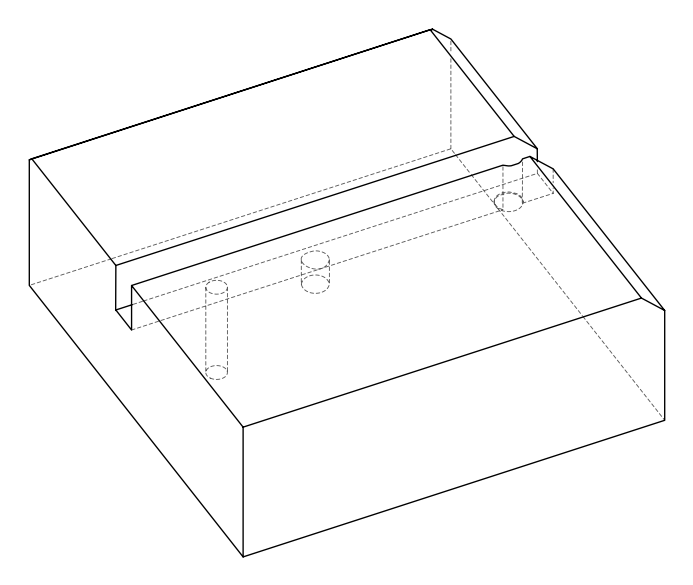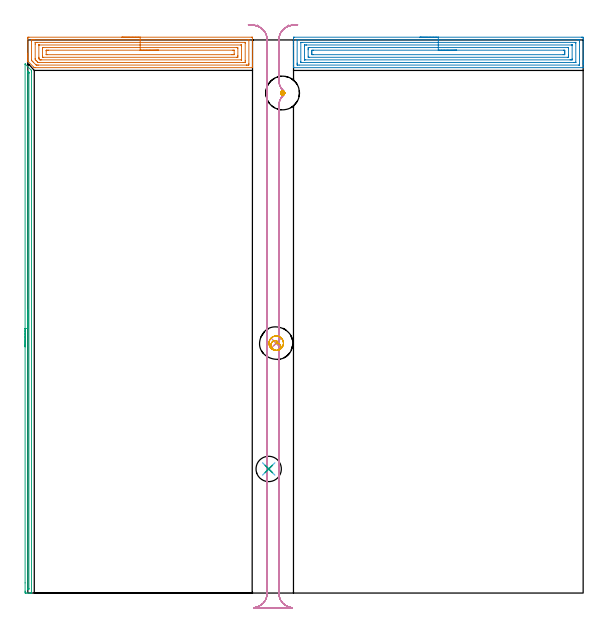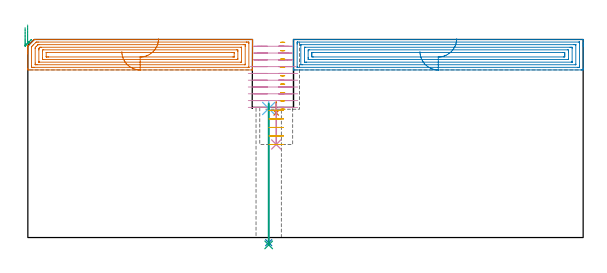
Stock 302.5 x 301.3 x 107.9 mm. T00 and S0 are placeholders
(PLAN: 11 operations, 6 tool changes, 34.6 min)
(1 AREA_MILL | FG_CHAMFER_SURFACE | UGT0205_001 | 6.19 min | 17895 mm3)
(2 AREA_MILL_1 | FG_CHAMFER_SURFACE_1 | UGT0205_001 | 7.91 min | 22772 mm3)
(3 AREA_MILL_2 | FG_CHAMFER_SURFACE_2 | UGT0205_001 | 4.73 min | 1752 mm3)
(4 MILL_RECTANGULAR_SLOT | SLOT_RECTANGULAR | NXT0201_012 | Follow Part, ap 4, ae 75% | 13.73 min | 247636 mm3)
(5 MILL_BLIND_HOLE_FROM_SOLID_MATERIAL | STEP1POCKET | NXT0201_012 | Spiral | 0.4 min | 386 mm3)
(6 SPOT_DRILL | STEP1HOLE | NXT0321_9005460120000 | 0.04 min | 4 mm3)
(7 SPOT_DRILL_1 | STEP1POCKET_1 | NXT0321_9005460120000 | 0.06 min | 150 mm3)
(8 DRILL_THROUGH_HOLE_INTO_CENTER | STEP1HOLE | NXT0301_042 | 0.31 min | 2807 mm3)
(9 DRILL_TO_ENLARGE_THROUGH_HOLE | STEP1HOLE | NXT0301_103 | 0.32 min | 7812 mm3)
(10 DRILL_BLIND_HOLE_INTO_CENTER | STEP1POCKET_1 | NXT0301_128 | 0.1 min | 1971 mm3)
(11 MILL_ROUGH_BLIND_HOLE_CONTOUR | STEP1POCKET_1 | NXT0201_013 | Spiral | 0.87 min | 2925 mm3)
(TOOL UGT0205_001 | Chamfer Mill 20 x 3 x 45 deg. | D20 FL50 Z2)
(TOOL NXT0201_012 | ENDMILL 16mm [2P460-1600-NA 1630] | D16 FL38 Z6)
(TOOL NXT0321_9005460120000 | NC Spot Drill, 142deg, 12mm, Carbide, Uncoated | D12 PA142 FL30 Z2)
(TOOL NXT0301_042 | Carbide Drill 7.1mm [860.1-0710-057A1-MM 2214] | D7.1 PA140 FL85 Z2)
(TOOL NXT0301_103 | Carbide Drill 13.8mm [860.1-1380-062A1-MM 2214] | D13.8 PA140 FL77 Z2)
(TOOL NXT0301_128 | Carbide Drill 12mm [861.1-1200-036A1-GP GC34] | D12 PA150 FL37.4 Z2)
(TOOL NXT0201_013 | ENDMILL 10mm | D10 FL30 Z4)
(OP 1 AREA_MILL)
G17 G21 G94 G90
T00 M6
G54
G17 G0 G90 X51.2 Y302.8 S1061 M3
G43 Z117.9 H0
Z101.3
G94 G1 X51.238 Z100.429 F250.
X51.352 Z99.564
X51.541 Z98.712
X51.803 Z97.88
X52.137 Z97.074
X52.54 Z96.3
X53.009 Z95.564
X53.54 Z94.872
X54.129 Z94.229
X54.772 Z93.64
X55.464 Z93.109
X56.2 Z92.64
X56.974 Z92.237
X57.78 Z91.903
X58.612 Z91.641
X59.464 Z91.452
X60.328 Z91.338
X61.2 Z91.3
X121.81
X122.301 Y302.795 Z91.303
X122.39 Y302.791 Z91.306
X122.4 Y302.697 Z91.4
Y290.111 Z103.983
Y289.517 Z104.58
Y289.233 Z104.863
Y288.639 Z105.458
Y288.356 Z105.74
Y287.788 Z106.311
Y287.478 Z106.621
Y286.6 Z107.499
Y286.458 Z107.641
X122.397 Y286.327 Z107.765
X122.39 Y286.202 Z107.888
X122.256 Y286.2 Z107.9
X4.155
X3.505 Y286.201 Z107.886
X3.321 Y286.378 Z107.721
X0.144 Y289.556 Z104.542
X0.032 Y289.672 Z104.426
X0.01 Y289.698 Z104.4
X0. Y289.956 Z104.143
Y290.679 Z103.421
Y291.299 Z102.8
Y291.867 Z102.229
Y292.15 Z101.946
Y292.744 Z101.352
Y293.028 Z101.069
Y293.622 Z100.472
Y294.064 Z100.031
Y302.103 Z91.994
X0.004 Y302.4 Z91.697
X0.01 Y302.792 Z91.305
X0.188 Y302.796 Z91.302
X0.59 Y302.8 Z91.3
X61.2
Y301.386 Z92.714
X120.028 Y301.385 Z92.715
X120.167
X120.369 Y301.38 Z92.72
X120.387 Y301.379 Z92.721
X120.392 Y301.367 Z92.733
X120.397 Y301.342 Z92.758
X120.399 Y301.317 Z92.783
Y288.356 Z105.744
X120.397 Y287.992 Z106.108
X120.39 Y287.629 Z106.471
X120.028 Y287.619 Z106.481
X119.887 Y287.616 Z106.484
X119.136 Y287.614 Z106.486
X118.998
X5.799
X5.046 Y287.616 Z106.484
X4.904 Y287.618 Z106.482
X4.533 Y287.629 Z106.471
X4.155 Y287.998 Z106.102
X2.917 Y289.233 Z104.867
X2.372 Y289.78 Z104.32
X2.05 Y290.111 Z103.989
X2.01 Y290.159 Z103.941
X2.006 Y290.203 Z103.897
X2.003 Y290.295 Z103.805
X2. Y290.477 Z103.623
X2.001 Y300.644 Z93.456
X2.003 Y301.008 Z93.092
X2.01 Y301.371 Z92.729
X2.372 Y301.381 Z92.719
X2.513 Y301.384 Z92.716
X3.264 Y301.386 Z92.714
X3.402
X61.2
Y299.971 Z94.129
X118.037
X118.245 Y299.97 Z94.13
X118.314 Y299.968 Z94.132
X118.367 Y299.965 Z94.135
X118.39 Y299.958 Z94.142
X118.393 Y299.919 Z94.181
X118.397 Y299.767 Z94.333
X118.4 Y299.614 Z94.486
Y289.958 Z104.142
X118.398 Y289.233 Z104.867
X118.396 Y289.085 Z105.015
X118.39 Y289.037 Z105.063
X118.348 Y289.034 Z105.066
X118.245 Y289.032 Z105.068
X117.561 Y289.029 Z105.071
X117.354
X6.145
X5.938 Y289.03 Z105.07
X5.73 Y289.033 Z105.067
X5.595 Y289.035 Z105.065
X5.515 Y289.097 Z105.003
X5.372 Y289.233 Z104.867
X5.046 Y289.554 Z104.546
X4.489 Y290.111 Z103.989
X4.155 Y290.449 Z103.651
X4.027 Y290.584 Z103.516
X4.01 Y290.836 Z103.264
X4.004 Y290.989 Z103.111
X4.001 Y291.141 Z102.959
X4. Y299.041 Z95.059
X4.002 Y299.767 Z94.333
X4.004 Y299.915 Z94.185
X4.01 Y299.963 Z94.137
X4.052 Y299.966 Z94.134
X4.155 Y299.968 Z94.132
X4.839 Y299.971 Z94.129
X5.046
X61.2
Y298.557 Z95.543
X115.908
X116.284 Y298.553 Z95.547
X116.363 Y298.55 Z95.55
X116.39 Y298.548 Z95.552
X116.393 Y298.51 Z95.59
X116.396 Y298.423 Z95.677
X116.4 Y298.073 Z96.027
X116.399 Y290.581 Z103.519
X116.396 Y290.479 Z103.621
X116.392 Y290.455 Z103.645
X116.389 Y290.45 Z103.65
X116.377 Y290.447 Z103.653
X116.31 Y290.444 Z103.656
X116.125 Y290.443 Z103.657
X7.383
X6.829 Y290.445 Z103.655
X6.645 Y290.448 Z103.652
X6.617 Y290.45 Z103.65
X6.593 Y290.467 Z103.633
X6.541 Y290.513 Z103.587
X6.444 Y290.608 Z103.492
X6.068 Y290.989 Z103.111
X6.019 Y291.042 Z103.058
X6.01 Y291.092 Z103.008
X6.006 Y291.193 Z102.907
X6.002 Y291.397 Z102.703
X6. Y291.805 Z102.295
Y291.867 Z102.233
X6.001 Y298.419 Z95.681
X6.004 Y298.521 Z95.579
X6.008 Y298.545 Z95.555
X6.011 Y298.55 Z95.55
X6.023 Y298.553 Z95.547
X6.089 Y298.556 Z95.544
X6.275 Y298.557 Z95.543
X61.2
Y297.143 Z96.957
X113.778
X114.39 Y297.133 Z96.967
X114.399 Y296.532 Z97.568
X114.4 Y292.744 Z101.356
X114.397 Y292.145 Z101.955
X114.39 Y291.867 Z102.233
X113.798 Y291.857 Z102.243
X8.621
X8.01 Y291.867 Z102.233
X8.001 Y292.468 Z101.632
X8. Y296.256 Z97.844
X8.003 Y296.855 Z97.245
X8.01 Y297.133 Z96.967
X8.602 Y297.143 Z96.957
X61.2
Y295.729 Z98.371
X111.649
X112.006 Y295.726 Z98.374
X112.36 Y295.722 Z98.378
X112.391 Y295.715 Z98.385
X112.395 Y295.68 Z98.42
X112.399 Y295.611 Z98.489
X112.4 Y293.622 Z100.478
X112.398 Y293.428 Z100.672
X112.395 Y293.331 Z100.769
X112.39 Y293.287 Z100.813
X112.356 Y293.277 Z100.823
X112.006 Y293.274 Z100.826
X111.471 Y293.271 Z100.829
X111.114
X10.75
X10.394 Y293.274 Z100.826
X10.04 Y293.278 Z100.822
X10.009 Y293.285 Z100.815
X10.005 Y293.32 Z100.78
X10.001 Y293.389 Z100.711
X10. Y295.378 Z98.722
X10.002 Y295.572 Z98.528
X10.005 Y295.669 Z98.431
X10.01 Y295.713 Z98.387
X10.044 Y295.723 Z98.377
X10.394 Y295.726 Z98.374
X10.929 Y295.729 Z98.371
X11.286
X61.2
X62.072 Z98.409
X62.937 Z98.523
X63.788 Z98.712
X64.62 Z98.974
X65.426 Z99.308
X66.2 Z99.711
X66.936 Z100.18
X67.628 Z100.711
X68.271 Z101.3
X68.86 Z101.943
X69.392 Z102.635
X69.86 Z103.371
X70.263 Z104.145
X70.597 Z104.951
X70.859 Z105.783
X71.048 Z106.635
X71.162 Z107.5
X71.2 Z108.371
G0 Z117.9
M5
M2
(OP 2 AREA_MILL_1)
G17 G21 G94 G90
T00 M6
G54
G17 G0 G90 X213.6 Y302.8 S1061 M3
G43 Z117.9 H0
Z101.3
G94 G1 X213.638 Z100.429 F250.
X213.752 Z99.564
X213.941 Z98.712
X214.203 Z97.88
X214.537 Z97.074
X214.94 Z96.3
X215.408 Z95.564
X215.94 Z94.872
X216.529 Z94.229
X217.172 Z93.64
X217.864 Z93.109
X218.6 Z92.64
X219.374 Z92.237
X220.18 Z91.903
X221.012 Z91.641
X221.864 Z91.452
X222.728 Z91.338
X223.6 Z91.3
X301.522
X301.928 Y302.799 Z91.301
X302.328 Y302.795 Z91.303
X302.49 Y302.791 Z91.305
X302.495 Y302.4 Z91.697
X302.5 Y301.836 Z92.261
Y290.111 Z103.983
Y289.484 Z104.613
Y289.233 Z104.863
Y288.607 Z105.49
Y288.356 Z105.74
Y287.853 Z106.246
Y286.428 Z107.67
X302.497 Y286.312 Z107.781
X302.49 Y286.203 Z107.889
X302.373 Y286.2 Z107.9
X144.827
X144.71 Y286.203 Z107.889
X144.703 Y286.312 Z107.781
X144.7 Y286.429 Z107.67
Y287.854 Z106.246
Y288.356 Z105.74
Y288.607 Z105.49
Y289.233 Z104.863
Y289.484 Z104.613
Y290.111 Z103.983
Y298.293 Z95.803
Y302.4 Z91.697
X144.704 Y302.717 Z91.38
X144.71 Y302.792 Z91.305
X144.786 Y302.799 Z91.299
X145.272 Y302.8 Z91.3
X223.6
Y301.386 Z92.714
X299.396
X300.147 Y301.384 Z92.716
X300.288 Y301.383 Z92.717
X300.472 Y301.379 Z92.721
X300.49 Y301.319 Z92.781
X300.496 Y301.178 Z92.922
X300.499 Y300.644 Z93.456
X300.5 Y300.297 Z93.803
X300.499 Y288.009 Z106.091
X300.492 Y287.661 Z106.439
X300.49 Y287.62 Z106.48
X300.475 Y287.619 Z106.481
X300.429 Y287.616 Z106.484
X300.335 Y287.615 Z106.485
X300.147 Y287.614 Z106.486
X147.804
X147.053 Y287.616 Z106.484
X146.912 Y287.617 Z106.483
X146.728 Y287.621 Z106.479
X146.71 Y287.681 Z106.419
X146.704 Y287.822 Z106.278
X146.701 Y288.356 Z105.744
X146.7 Y288.703 Z105.397
X146.701 Y300.991 Z93.109
X146.708 Y301.339 Z92.761
X146.71 Y301.38 Z92.72
X146.725 Y301.381 Z92.719
X146.771 Y301.384 Z92.716
X146.865 Y301.385 Z92.715
X147.053 Y301.386 Z92.714
X223.6
Y299.971 Z94.129
X298.16
X298.367 Y299.969 Z94.131
X298.436 Y299.968 Z94.132
X298.483 Y299.965 Z94.135
X298.49 Y299.897 Z94.203
X298.496 Y299.767 Z94.333
X298.499 Y299.637 Z94.463
Y289.233 Z104.867
X298.498 Y289.104 Z104.996
X298.493 Y289.06 Z105.04
X298.488 Y289.035 Z105.065
X298.47 Y289.034 Z105.066
X298.367 Y289.032 Z105.068
X297.685 Y289.029 Z105.071
X297.477
X149.04
X148.833 Y289.031 Z105.069
X148.764 Y289.032 Z105.068
X148.717 Y289.035 Z105.065
X148.71 Y289.103 Z104.997
X148.704 Y289.233 Z104.867
X148.701 Y289.363 Z104.737
Y299.767 Z94.333
X148.702 Y299.896 Z94.204
X148.707 Y299.94 Z94.16
X148.712 Y299.965 Z94.135
X148.73 Y299.966 Z94.134
X148.833 Y299.968 Z94.132
X149.515 Y299.971 Z94.129
X149.723
X223.6
Y298.557 Z95.543
X296.034
X296.398 Y298.554 Z95.546
X296.48 Y298.552 Z95.548
X296.49 Y298.55 Z95.55
X296.494 Y298.536 Z95.564
X296.497 Y298.496 Z95.604
X296.499 Y298.417 Z95.683
X296.5 Y290.989 Z103.111
X296.496 Y290.593 Z103.507
X296.493 Y290.494 Z103.606
X296.49 Y290.451 Z103.649
X296.435 Y290.449 Z103.651
X296.248 Y290.445 Z103.655
X295.697 Y290.443 Z103.657
X295.361
X151.166
X150.802 Y290.446 Z103.654
X150.72 Y290.448 Z103.652
X150.71 Y290.45 Z103.65
X150.706 Y290.464 Z103.636
X150.703 Y290.504 Z103.596
X150.701 Y290.583 Z103.517
X150.7 Y298.011 Z96.089
X150.704 Y298.407 Z95.693
X150.707 Y298.506 Z95.594
X150.71 Y298.549 Z95.551
X150.765 Y298.551 Z95.549
X150.952 Y298.555 Z95.545
X151.503 Y298.557 Z95.543
X151.839
X223.6
Y297.143 Z96.957
X293.907
X294.49 Y297.133 Z96.967
X294.498 Y296.56 Z97.54
X294.5 Y293.047 Z101.053
X294.499 Y292.744 Z101.356
X294.497 Y292.172 Z101.928
X294.49 Y291.867 Z102.233
X293.927 Y291.857 Z102.243
X153.293
X152.71 Y291.867 Z102.233
X152.702 Y292.44 Z101.66
X152.7 Y295.953 Z98.147
X152.701 Y296.256 Z97.844
X152.703 Y296.828 Z97.272
X152.71 Y297.133 Z96.967
X153.273 Y297.143 Z96.957
X223.6
Y295.729 Z98.371
X291.781 Y295.728 Z98.372
X292.137 Y295.726 Z98.374
X292.483 Y295.722 Z98.378
X292.493 Y295.378 Z98.722
X292.499 Y295.02 Z99.08
X292.5 Y294.5 Z99.6
X292.499 Y294.142 Z99.958
X292.493 Y293.622 Z100.478
X292.486 Y293.278 Z100.822
X292.137 Y293.274 Z100.826
X291.602 Y293.272 Z100.828
X155.419
X155.063 Y293.274 Z100.826
X154.717 Y293.278 Z100.822
X154.707 Y293.622 Z100.478
X154.701 Y293.98 Z100.12
X154.7 Y294.5 Z99.6
X154.701 Y294.858 Z99.242
X154.707 Y295.378 Z98.722
X154.714 Y295.722 Z98.378
X155.063 Y295.725 Z98.375
X155.598 Y295.728 Z98.372
X223.6 Y295.729 Z98.371
X224.472 Z98.409
X225.336 Z98.523
X226.188 Z98.712
X227.02 Z98.974
X227.826 Z99.308
X228.6 Z99.711
X229.336 Z100.18
X230.028 Z100.711
X230.671 Z101.3
X231.26 Z101.943
X231.792 Z102.635
X232.26 Z103.371
X232.663 Z104.145
X232.997 Z104.951
X233.259 Z105.783
X233.448 Z106.635
X233.562 Z107.5
X233.6 Z108.371
G0 Z117.9
M5
M2
(OP 3 AREA_MILL_2)
G17 G21 G94 G90
T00 M6
G54
G17 G0 G90 X-1.5 Y134.1 S1061 M3
G43 Z117.9 H0
Z114.4
G94 G1 Y134.138 Z113.528 F250.
Y134.252 Z112.663
Y134.441 Z111.812
Y134.703 Z110.98
Y135.037 Z110.174
Y135.44 Z109.4
Y135.909 Z108.664
Y136.44 Z107.972
Y137.029 Z107.329
Y137.672 Z106.739
Y138.364 Z106.208
Y139.1 Z105.74
Y139.874 Z105.337
Y140.68 Z105.003
Y141.512 Z104.741
Y142.364 Z104.552
Y143.228 Z104.438
Y144.1 Z104.4
Y288.17
X-1.495 Y288.183 Z104.404
X-1.472 Y288.17 Z104.426
X-1.401 Y288.101 Z104.498
X-1.385 Y288.085 Z104.514
X1.81 Y284.89 Z107.709
X1.997 Y284.706 Z107.889
X2. Y283.998 Z107.9
Y0.179
X2.004 Y0.001 Z107.894
X1.655 Y0. Z107.555
X1.395 Z107.294
X0.69 Z106.585
X-0.542 Z105.355
X-1.07 Y0.002 Z104.825
X-1.303 Y0.005 Z104.592
X-1.491 Y0.01 Z104.404
X-1.495 Y0.194 Z104.402
X-1.499 Y0.626 Z104.401
X-1.5 Y1.063 Z104.4
Y5.533
Y144.1
X-0.086 Z105.814
Y283.892
X-0.084 Y283.998 Z105.816
X-0.079 Y284.274 Z105.821
X-0.073 Y284.313 Z105.827
X-0.035 Y284.279 Z105.865
X0.008 Y284.24 Z105.908
X0.252 Y283.998 Z106.152
X0.472 Y283.776 Z106.372
X0.545 Y283.698 Z106.445
X0.569 Y283.669 Z106.469
X0.579 Y283.635 Z106.479
X0.581 Y283.551 Z106.481
X0.585 Y283.211 Z106.485
X0.586 Y283.104 Z106.486
X0.585 Y2.414 Z106.485
X0.584 Y2.371 Z106.484
X0.572 Y2.01 Z106.472
X0.216 Y2.002 Z106.116
X0.004 Y2.001 Z105.904
X-0.03 Y2.004 Z105.87
X-0.064 Y2.01 Z105.836
X-0.079 Y2.017 Z105.821
X-0.081 Y2.044 Z105.819
X-0.085 Y2.307 Z105.815
X-0.086 Y144.1 Z105.814
Y144.972 Z105.852
Y145.837 Z105.966
Y146.688 Z106.155
Y147.52 Z106.417
Y148.326 Z106.751
Y149.1 Z107.154
Y149.836 Z107.623
Y150.528 Z108.154
Y151.171 Z108.743
Y151.76 Z109.386
Y152.292 Z110.078
Y152.76 Z110.814
Y153.163 Z111.588
Y153.497 Z112.394
Y153.759 Z113.226
Y153.948 Z114.078
Y154.062 Z114.943
Y154.1 Z115.814
G0 Z117.9
M5
M2
(OP 4 MILL_RECTANGULAR_SLOT)
G17 G21 G94 G90
T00 M6
G54
G17 G0 G90 X125.058 Y309.42 S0 M3
G43 Z117.9 H1
Z104.2
G94 G1 X127.4 Y307.545 F250.
G2 X130.4 Y301.3 R8. F500.
G1 Y0.
G2 X123.092 Y-7.97 R8.
G1 Y-8.
X144.008
Y-7.97
G2 X136.7 Y0. R8.
G1 Y265.406
G2 X139.434 Y271.428 R8.
G1 X139.428 Y271.437
G2 X139.428 Y273.363 R-1.15
G1 X139.434 Y273.372
G2 X136.7 Y279.394 R8.
G1 Y301.3
G2 X139.7 Y307.545 R8.
G1 X142.042 Y309.42 F250.
G0 X125.044 Y309.425 Z100.5
G1 X127.389 Y307.554
G2 X130.4 Y301.3 R8. F500.
G1 Y0.
G2 X123.092 Y-7.97 R8.
G1 Y-8.
X144.008
Y-7.97
G2 X136.7 Y0. R8.
G1 Y265.406
G2 X139.434 Y271.428 R8.
G1 X139.428 Y271.437
G2 X139.428 Y273.363 R-1.15
G1 X139.434 Y273.372
G2 X136.7 Y279.394 R8.
G1 Y301.3
G2 X139.711 Y307.554 R8.
G1 X142.057 Y309.425 F250.
G0 X123.099 Y309.815 Z96.8
G1 X125.812 Y308.536
G2 X130.4 Y301.3 R8. F500.
G1 Y0.
G2 X123.092 Y-7.97 R8.
G1 Y-8.
X144.008
Y-7.97
G2 X136.7 Y0. R8.
G1 Y265.406
G2 X139.434 Y271.428 R8.
G1 X139.428 Y271.437
G2 X139.428 Y273.363 R-1.15
G1 X139.434 Y273.372
G2 X136.7 Y279.394 R8.
G1 Y301.3
G2 X141.279 Y308.532 R8.
G1 X143.991 Y309.814 F250.
G0 X121.021 Y309.732 Z93.1
G1 X123.963 Y309.146
G2 X130.4 Y301.3 R8. F500.
G1 Y0.
G2 X123.092 Y-7.97 R8.
G1 Y-8.
X144.008
Y-7.97
G2 X136.7 Y0. R8.
G1 Y265.406
G2 X139.434 Y271.428 R8.
G1 X139.428 Y271.437
G2 X139.428 Y273.363 R-1.15
G1 X139.434 Y273.372
G2 X136.7 Y279.394 R8.
G1 Y301.3
G2 X143.152 Y309.149 R8.
G1 X146.095 Y309.729 F250.
G0 X120.104 Y309.53 Z89.4
G1 X123.092 Y309.27
G2 X130.4 Y301.3 R8. F500.
G1 Y0.
G2 X123.092 Y-7.97 R8.
G1 Y-8.
X144.008
Y-7.97
G2 X136.7 Y0. R8.
G1 Y265.406
G2 X139.434 Y271.428 R8.
G1 X139.428 Y271.437
G2 X139.428 Y273.363 R-1.15
G1 X139.434 Y273.372
G2 X136.7 Y279.394 R8.
G1 Y301.3
G2 X144.008 Y309.27 R8.
G1 X146.996 Y309.53 F250.
G0 X120.104 Z85.7
G1 X123.092 Y309.27
G2 X130.4 Y301.3 R8. F500.
G1 Y0.
G2 X123.092 Y-7.97 R8.
G1 Y-8.
X144.008
Y-7.97
G2 X136.7 Y0. R8.
G1 Y265.406
G2 X139.434 Y271.428 R8.
G1 X139.428 Y271.437
G2 X139.428 Y273.363 R-1.15
G1 X139.434 Y273.372
G2 X136.7 Y279.394 R8.
G1 Y301.3
G2 X144.008 Y309.27 R8.
G1 X146.996 Y309.53 F250.
G0 X120.104 Z82.
G1 X123.092 Y309.27
G2 X130.4 Y301.3 R8. F500.
G1 Y0.
G2 X123.092 Y-7.97 R8.
G1 Y-8.
X144.008
Y-7.97
G2 X136.7 Y0. R8.
G1 Y265.406
G2 X139.434 Y271.428 R8.
G1 X139.428 Y271.437
G2 X139.428 Y273.363 R-1.15
G1 X139.434 Y273.372
G2 X136.7 Y279.394 R8.
G1 Y301.3
G2 X144.008 Y309.27 R8.
G1 X146.996 Y309.53 F250.
G0 X120.104 Z78.3
G1 X123.092 Y309.27
G2 X130.4 Y301.3 R8. F500.
G1 Y0.
G2 X123.092 Y-7.97 R8.
G1 Y-8.
X144.008
Y-7.97
G2 X136.7 Y0. R8.
G1 Y265.406
G2 X139.434 Y271.428 R8.
G1 X139.428 Y271.437
G2 X139.428 Y273.363 R-1.15
G1 X139.434 Y273.372
G2 X136.7 Y279.394 R8.
G1 Y301.3
G2 X144.008 Y309.27 R8.
G1 X146.996 Y309.53 F250.
G0 X120.104 Z74.6
G1 X123.092 Y309.27
G2 X130.4 Y301.3 R8. F500.
G1 Y0.
G2 X123.092 Y-7.97 R8.
G1 Y-8.
X144.008
Y-7.97
G2 X136.7 Y0. R8.
G1 Y265.406
G2 X139.434 Y271.428 R8.
G1 X139.428 Y271.437
G2 X139.428 Y273.363 R-1.15
G1 X139.434 Y273.372
G2 X136.7 Y279.394 R8.
G1 Y301.3
G2 X144.008 Y309.27 R8.
G1 X146.996 Y309.53 F250.
G0 X120.104 Z70.9
G1 X123.092 Y309.27
G2 X130.4 Y301.3 R8. F500.
G1 Y0.
G2 X123.092 Y-7.97 R8.
G1 Y-8.
X144.008
Y-7.97
G2 X136.7 Y0. R8.
G1 Y265.406
G2 X139.434 Y271.428 R8.
G1 X139.428 Y271.437
G2 X139.428 Y273.363 R-1.15
G1 X139.434 Y273.372
G2 X136.7 Y279.394 R8.
G1 Y301.3
G2 X144.008 Y309.27 R8.
G1 X146.996 Y309.53 F250.
G0 Z117.9
M5
M2
(OP 5 MILL_BLIND_HOLE_FROM_SOLID_MATERIAL)
G17 G21 G94 G90
T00 M6
G54
G17 G0 G90 X138.8 Y272.4 S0 M3
G43 Z117.9 H1
Z106.344
G94 G3 X139.375 Y272.975 R0.575 F250.
X138.8 Y273.55 R0.575
X137.65 Y272.4 R1.15
X138.8 Y273.55 R-1.15
X138.225 Y272.975 R0.575
X138.8 Y272.4 R0.575
G0 Z101.789
G3 X139.375 Y272.975 R0.575
X138.8 Y273.55 R0.575
X137.65 Y272.4 R1.15
X138.8 Y273.55 R-1.15
X138.225 Y272.975 R0.575
X138.8 Y272.4 R0.575
G0 Z97.233
G3 X139.375 Y272.975 R0.575
X138.8 Y273.55 R0.575
X137.65 Y272.4 R1.15
X138.8 Y273.55 R-1.15
X138.225 Y272.975 R0.575
X138.8 Y272.4 R0.575
G0 Z92.678
G3 X139.375 Y272.975 R0.575
X138.8 Y273.55 R0.575
X137.65 Y272.4 R1.15
X138.8 Y273.55 R-1.15
X138.225 Y272.975 R0.575
X138.8 Y272.4 R0.575
G0 Z88.122
G3 X139.375 Y272.975 R0.575
X138.8 Y273.55 R0.575
X137.65 Y272.4 R1.15
X138.8 Y273.55 R-1.15
X138.225 Y272.975 R0.575
X138.8 Y272.4 R0.575
G0 Z83.567
G3 X139.375 Y272.975 R0.575
X138.8 Y273.55 R0.575
X137.65 Y272.4 R1.15
X138.8 Y273.55 R-1.15
X138.225 Y272.975 R0.575
X138.8 Y272.4 R0.575
G0 Z79.011
G3 X139.375 Y272.975 R0.575
X138.8 Y273.55 R0.575
X137.65 Y272.4 R1.15
X138.8 Y273.55 R-1.15
X138.225 Y272.975 R0.575
X138.8 Y272.4 R0.575
G0 Z74.456
G3 X139.375 Y272.975 R0.575
X138.8 Y273.55 R0.575
X137.65 Y272.4 R1.15
X138.8 Y273.55 R-1.15
X138.225 Y272.975 R0.575
X138.8 Y272.4 R0.575
G0 Z69.9
G3 X139.375 Y272.975 R0.575
X138.8 Y273.55 R0.575
X137.65 Y272.4 R1.15
X138.8 Y273.55 R-1.15
X138.225 Y272.975 R0.575
X138.8 Y272.4 R0.575
G0 Z117.9
M5
M2
(OP 6 SPOT_DRILL)
G17 G21 G94 G90
T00 M6
G54
G17 G0 G90 X131.2 Y67.6 S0 M3
G43 Z117.9 H0
G94 G81 G98 Z70.306 F250. R73.9
G80
M5
M2
(OP 7 SPOT_DRILL_1)
G17 G21 G94 G90
T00 M6
G54
G17 G0 G90 X135.3 Y136.1 S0 M3
G43 Z117.9 H0
G94 G81 G98 Z67.9 F250. R73.9
G80
M5
M2
(OP 8 DRILL_THROUGH_HOLE_INTO_CENTER)
G17 G21 G94 G90
T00 M6
G54
G17 G0 G90 X131.2 Y67.6 S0 M3
G43 Z117.9 H1
G94 G73 G98 Z-2.792 F250. Q6.699 R72.9
G80
M5
M2
(OP 9 DRILL_TO_ENLARGE_THROUGH_HOLE)
G17 G21 G94 G90
T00 M6
G54
G17 G0 G90 X131.2 Y67.6 S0 M3
G43 Z117.9 H1
G94 G73 G98 Z-4.011 F250. Q12.485 R72.9
G80
M5
M2
(OP 10 DRILL_BLIND_HOLE_INTO_CENTER)
G17 G21 G94 G90
T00 M6
G54
G17 G0 G90 X135.3 Y136.1 S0 M3
G43 Z117.9 H1
G94 G81 G98 Z50.7 F250. R72.9
G80
M5
M2
(OP 11 MILL_ROUGH_BLIND_HOLE_CONTOUR)
G17 G21 G94 G90
T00 M6
G54
G17 G0 G90 X135.3 Y136.1 S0 M3
G43 Z117.9 H0
Z69.26
G94 G3 X135.671 Y137.183 R0.605 F250.
X133.739 Y137.31 R1.729
X132.727 Y133.887 R2.604
X136.282 Y132.274 R3.115
X139.126 Y137.082 R3.95
X136.282 Y132.274 R-3.95
X137.704 Y134.678 R1.975
X135.3 Y136.1 R1.975
G0 Z64.62
G3 X135.671 Y137.183 R0.605
X133.739 Y137.31 R1.729
X132.727 Y133.887 R2.604
X136.282 Y132.274 R3.115
X139.126 Y137.082 R3.95
X136.282 Y132.274 R-3.95
X137.704 Y134.678 R1.975
X135.3 Y136.1 R1.975
G0 Z59.98
G3 X135.671 Y137.183 R0.605
X133.739 Y137.31 R1.729
X132.727 Y133.887 R2.604
X136.282 Y132.274 R3.115
X139.126 Y137.082 R3.95
X136.282 Y132.274 R-3.95
X137.704 Y134.678 R1.975
X135.3 Y136.1 R1.975
G0 Z55.34
G3 X135.671 Y137.183 R0.605
X133.739 Y137.31 R1.729
X132.727 Y133.887 R2.604
X136.282 Y132.274 R3.115
X139.126 Y137.082 R3.95
X136.282 Y132.274 R-3.95
X137.704 Y134.678 R1.975
X135.3 Y136.1 R1.975
G0 Z50.7
G3 X135.671 Y137.183 R0.605
X133.739 Y137.31 R1.729
X132.727 Y133.887 R2.604
X136.282 Y132.274 R3.115
X139.126 Y137.082 R3.95
X136.282 Y132.274 R-3.95
X137.704 Y134.678 R1.975
X135.3 Y136.1 R1.975
G0 Z117.9
M5
M2
